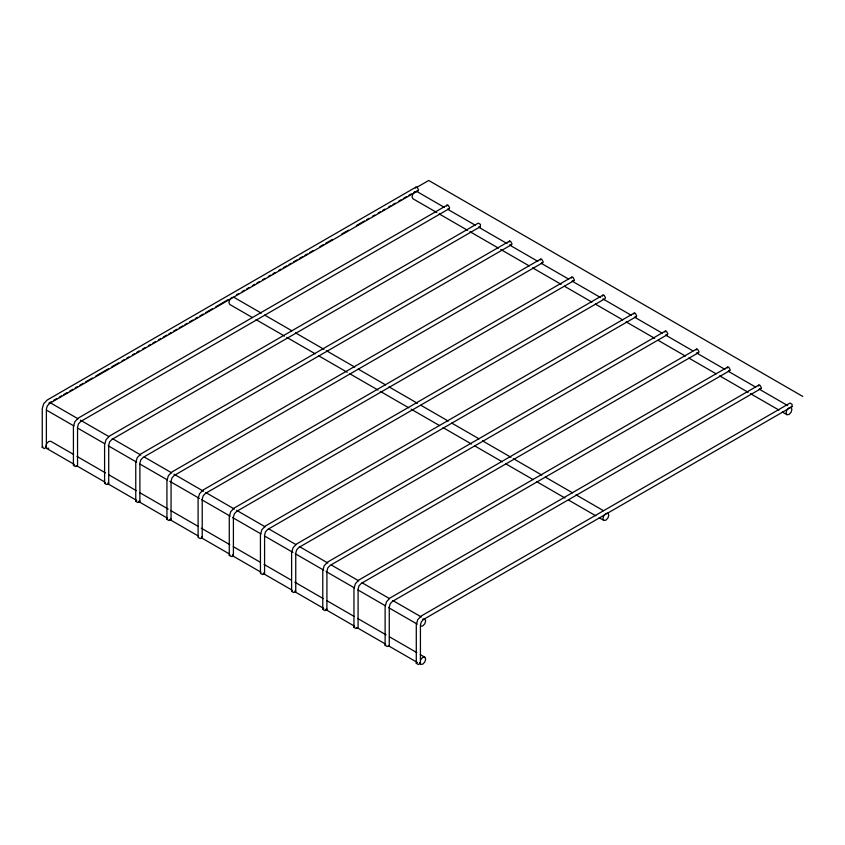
<?xml version="1.0" encoding="UTF-8"?>
<svg xmlns="http://www.w3.org/2000/svg" width="845" height="845" viewBox="0 0 845 845"><rect width="100%" height="100%" fill="white"/><g stroke="black" fill="none" stroke-linecap="round" stroke-linejoin="round"><path stroke-width="1.27" d="M46.063 445.579L46.633 443.657L48.704 441.481L50.763 441.28L73.578 454.441M415.56 188.065L415.983 187.115L417.018 187.22L428.711 180.471L802.75 396.421M415.983 187.115L47.172 400.044L43.686 403.72L42.25 408.568L42.25 447.385L44.32 448.579L46.38 447.385L46.38 409.043L47.341 405.822L49.644 403.392L418.053 190.695L418.476 189.745L417.018 187.22M446.73 206.053L447.153 205.113L448.188 205.219L449.646 207.743L449.223 208.694L80.814 421.391L78.511 423.82L77.55 427.042L77.55 465.384L75.49 466.577L73.42 465.384L73.42 426.567L74.856 421.718L78.342 418.043L447.153 205.113M480.393 226.682L480.393 224.305L478.323 223.112L109.512 436.041L106.037 439.717L104.59 444.565L104.59 483.382L106.66 484.565L108.72 483.382L108.72 445.04L109.681 441.819L111.984 439.379L480.393 226.682L479.358 226.587M509.07 242.05L509.493 241.1L510.528 241.205L511.986 243.74L511.563 244.68L143.154 457.377L140.851 459.817L139.89 463.028L139.89 501.37L137.83 502.564L135.76 501.37L135.76 462.564L137.207 457.705L140.682 454.04L509.493 241.1M540.24 260.049L540.663 259.098L541.698 259.204L543.155 261.728L542.733 262.679L174.334 475.376L172.021 477.816L171.06 481.027L171.06 519.369L169 520.562L166.93 519.369L166.93 480.551L168.377 475.703L171.852 472.028L540.663 259.098M571.41 278.037L571.833 277.097L572.868 277.202L574.325 279.727L573.903 280.677L205.504 493.374L203.191 495.804L202.23 499.025L202.23 537.367L200.17 538.561L198.1 537.367L198.1 498.55L199.547 493.702L203.022 490.026L571.833 277.097M602.58 296.035L603.003 295.095L604.038 295.19L605.495 297.725L605.073 298.676L236.674 511.362L234.361 513.802L233.4 517.024L233.4 555.366L231.34 556.559L229.27 555.366L229.27 516.548L230.717 511.7L234.192 508.025L603.003 295.095M633.75 314.034L634.172 313.083L635.208 313.189L636.676 315.724L636.243 316.664L267.844 529.361L265.531 531.801L264.58 535.022L264.58 573.354L262.51 574.547L260.44 573.354L260.44 534.547L261.887 529.688L265.362 526.023L634.172 313.083M664.92 332.032L665.342 331.082L666.378 331.187L667.846 333.712L667.413 334.662L299.014 547.359L296.701 549.799L295.75 553.01L295.75 591.352L293.68 592.546L291.609 591.352L291.609 552.535L293.057 547.687L296.532 544.022L665.342 331.082M696.09 350.031L696.512 349.08L697.547 349.186L699.016 351.71L698.583 352.661L330.184 565.358L327.871 567.787L326.92 571.009L326.92 609.351L324.85 610.544L322.779 609.351L322.779 570.533L324.226 565.685L327.702 562.01L696.512 349.08M727.26 368.019L727.682 367.079L728.717 367.174L730.186 369.709L729.753 370.659L361.354 583.346L359.041 585.786L358.09 589.007L358.09 627.349L356.02 628.543L353.949 627.349L353.949 588.532L355.396 583.684L358.871 580.008L727.682 367.079M758.43 386.017L758.863 385.066L759.887 385.172L761.356 387.707L760.922 388.647L392.524 601.344L390.21 603.784L389.26 607.006L389.26 645.337L387.19 646.531L385.119 645.337L385.119 606.53L386.566 601.682L390.041 598.006L758.863 385.066M792.092 406.646L792.092 404.259L790.033 403.065L421.211 616.005L417.736 619.67L416.289 624.518L416.289 663.336L418.359 664.529L420.43 663.336L420.43 624.994L421.38 621.783L423.694 619.343L792.092 406.646L791.057 406.54M42.25 447.385L42.852 446.54M73.42 465.384L74.022 464.539M104.59 483.382L105.192 482.537M135.76 501.37L136.362 500.525M166.93 519.369L167.532 518.524M229.27 555.366L229.882 554.521M291.609 591.352L292.222 590.507M322.779 609.351L323.392 608.506M353.949 627.349L354.562 626.504M385.119 645.337L385.732 644.503M416.289 663.336L416.902 662.491M414.261 192.512L412.888 193.97L412.033 196.843L412.888 198.733L436.833 212.56M420.673 659.618L422.743 657.431L424.813 657.23L425.669 659.121L424.813 662.005L422.743 664.181L420.673 664.381L419.817 662.491L420.43 663.336M788.998 407.734L786.927 409.92L786.072 412.804L786.927 414.694L788.998 414.483L791.057 412.307L791.913 409.424L791.057 407.533M48.915 403.107L51.207 401.787M53.488 400.467L56.921 398.491M59.203 397.171L61.495 395.851M63.776 394.53L67.209 392.555M69.501 391.235L72.924 389.249M75.216 387.929L77.497 386.609M79.789 385.288L83.211 383.313M85.503 381.993L92.358 378.032M95.791 376.057L108.361 368.79M111.793 366.814L118.649 362.854M122.081 360.868L124.373 359.547M126.655 358.227L128.936 356.907M132.369 354.932L134.661 353.611M136.943 352.291L139.224 350.971M142.657 348.996L144.949 347.675M148.371 345.689L150.663 344.369M152.945 343.049L155.237 341.729M158.659 339.753L160.951 338.433M163.233 337.113L166.666 335.127M168.947 333.807L171.239 332.486M173.521 331.177L176.954 329.191M179.235 327.871L182.668 325.895M184.96 324.575L187.241 323.255M189.533 321.934L192.956 319.949M195.248 318.628L197.529 317.308M199.821 315.988L203.244 314.013M205.536 312.692L212.391 308.731M215.824 306.756L228.393 299.489M236.399 294.873L238.681 293.553M242.114 291.567L244.395 290.247M246.687 288.927L248.969 287.617M252.401 285.631L254.694 284.311M256.975 282.99L259.257 281.67M262.689 279.695L264.981 278.375M268.404 276.389L270.696 275.069M272.977 273.748L275.269 272.428M278.692 270.453L280.984 269.132M283.265 267.812L286.698 265.837M288.979 264.517L291.271 263.196M293.553 261.876L296.986 259.89M299.267 258.57L302.7 256.595M304.992 255.274L307.274 253.954M309.555 252.634L312.988 250.648M319.854 246.687L323.276 244.712M325.568 243.392L332.423 239.431M341.57 234.149L348.425 230.189M356.432 225.573L364.427 220.957M366.719 219.637L369.001 218.316M372.434 216.331L374.715 215.01M378.148 213.035L380.44 211.715M382.722 210.394L385.014 209.074M388.436 207.088L390.728 205.768M393.009 204.448L395.302 203.127M398.724 201.152L401.016 199.832M403.297 198.512L406.73 196.536M409.012 195.216L411.304 193.896M413.585 192.575L418.053 190.695M414.948 191.783L417.018 191.583L444.385 207.384M48.704 448.23L46.633 448.431L74.001 464.232M603.805 520.414L605.865 520.214L607.935 518.027L608.791 515.154L607.935 513.264L605.865 513.464L603.805 515.64L602.95 518.524L603.805 520.414L599.242 517.784M422.743 619.195L424.813 618.984L425.669 620.874L424.813 623.758L422.743 625.944L420.673 626.145M448.188 208.588L449.223 208.694M510.528 244.585L511.563 244.68M541.698 262.573L542.733 262.679M572.868 280.572L573.903 280.677M635.208 316.569L636.243 316.664M666.378 334.557L667.413 334.662M697.547 352.555L698.583 352.661M728.717 370.554L729.753 370.659M759.887 388.552L760.922 388.647M447.808 209.359L475.175 225.161M478.597 227.136L507.106 243.592M509.387 244.913L537.895 261.369M541.318 263.344L568.685 279.146M572.107 281.121L600.615 297.577M602.897 298.898L631.405 315.354M634.827 317.329L662.195 333.131M665.617 335.106L692.985 350.907M696.407 352.883L724.915 369.349M728.337 371.325L755.705 387.126M759.127 389.101L787.635 405.558M439.115 213.88L467.623 230.336M469.904 231.657L498.413 248.113M500.694 249.433L529.202 265.89M532.625 267.865L561.133 284.332M564.555 286.307L591.922 302.109M595.345 304.084L622.712 319.885M626.134 321.861L654.643 338.317M658.065 340.292L685.432 356.094M688.855 358.069L716.222 373.87M719.644 375.845L748.152 392.302M750.434 393.622L778.942 410.078M782.364 412.054L786.927 414.694M261.263 313.104L233.896 297.303L231.826 297.514L229.755 299.69L228.9 302.573L229.755 304.464L252.57 317.635M264.686 315.079L292.053 330.881M295.475 332.856L323.984 349.323M326.265 350.633L354.773 367.1M358.195 369.075L385.563 384.876M388.985 386.852L417.493 403.308M420.916 405.283L448.283 421.085M451.705 423.06L479.073 438.861M482.495 440.837L511.003 457.293M513.285 458.613L541.793 475.07M545.215 477.045L572.583 492.846M576.005 494.821L603.372 510.623M255.993 319.611L284.501 336.067M286.782 337.387L315.291 353.844M318.713 355.819L347.221 372.275M349.503 373.596L378.011 390.052M380.292 391.372L408.8 407.829M411.082 409.149L439.59 425.605M443.012 427.581L471.521 444.047M474.943 446.023L502.31 461.824M505.732 463.799L533.1 479.601M536.522 481.576L565.03 498.032M568.453 500.008L595.82 515.809M50.763 403.033L78.131 418.835M80.412 420.155L108.92 436.611M112.343 438.587L140.851 455.043M144.273 457.018L171.651 472.82M173.922 474.14L203.582 491.262M205.853 492.572L234.371 509.039M236.642 510.348L265.161 526.815M268.583 528.79L295.951 544.592M299.373 546.567L327.881 563.023M331.303 564.999L358.671 580.8M362.093 582.775L389.46 598.577M392.883 600.552L421.391 617.008M46.633 410.195L74.001 425.996M77.423 427.971L104.791 443.773M108.213 445.748L136.721 462.204M140.143 464.18L167.511 479.981M169.792 481.301L199.441 498.413M201.723 499.733L230.231 516.189M232.512 517.51L261.02 533.966M264.443 535.941L292.951 552.408M295.232 553.718L323.741 570.185M326.022 571.495L354.53 587.962M357.953 589.937L385.331 605.738M388.742 607.713L417.261 624.17M76.99 456.416L105.509 472.883M108.92 474.858L136.298 490.66M139.71 492.635L168.229 509.091M170.51 510.412L197.878 526.213M201.3 528.188L229.808 544.645M233.231 546.62L260.598 562.421M264.02 564.397L291.388 580.198M294.81 582.173L323.318 598.63M326.74 600.605L354.108 616.406M357.53 618.382L386.038 634.838M389.46 636.813L416.828 652.615M420.25 654.59L424.813 657.23M76.282 465.553L104.791 482.009M108.213 483.984L136.721 500.451M139.002 501.761L167.511 518.228M169.792 519.538L198.3 536.005M201.723 537.98L229.09 553.781M232.512 555.756L261.02 572.213M263.302 573.533L291.81 589.99M295.232 591.965L323.741 608.421M326.022 609.741L354.53 626.198M356.812 627.518L385.331 643.974M388.742 645.95L417.261 662.406M326.307 608.506L326.92 609.351M295.137 590.507L295.75 591.352M263.967 572.519L264.58 573.354M232.797 554.521L233.4 555.366M201.628 536.522L202.23 537.367M170.458 518.524L171.06 519.369M139.288 500.525L139.89 501.37M108.118 482.537L108.72 483.382M45.778 446.54L46.38 447.385"/></g></svg>
